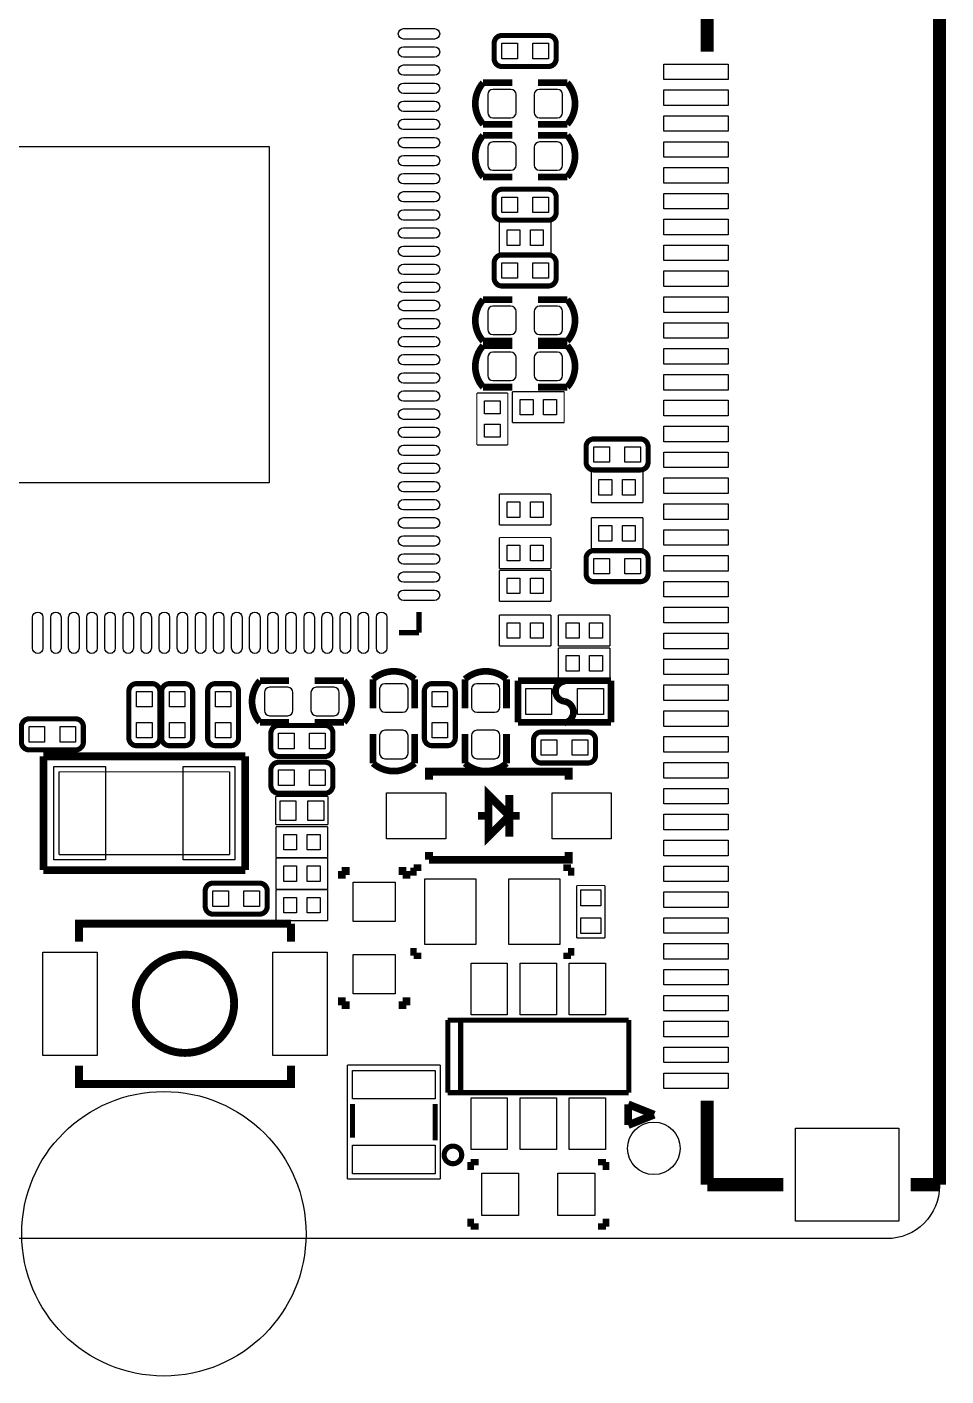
# Model space of a CAD drawing. Extents: x 269.8 to 300, y 285.8 to 329.5.
# Drawn here: x 282.21 to 299.99, y 285.79 to 311.87 of the extents above; entities that cross this region are included whole.
import ezdxf

# ---------------------------------------------------------------- set-up
doc = ezdxf.new("R2010")
doc.units = 0
for name, color, linetype in [('BG_OUTLINE', 5, 'CONTINUOUS'), ('PG_SILKSCREEN_TOP', 254, 'CONTINUOUS'), ('PIN_TOP', 12, 'CONTINUOUS')]:
    doc.layers.add(name, color=color, linetype=linetype)

msp = doc.modelspace()

# ---------------------------------------------------------------- linework, layer by layer
at = {"layer": 'BG_OUTLINE'}
msp.add_lwpolyline([(299.858938, 327.433686), (299.858938, 289.465766, -0.414214), (298.842938, 288.449766), (270.874998, 288.449766, -0.414214), (269.858998, 289.465766), (269.858998, 327.433686, -0.414214), (270.874998, 328.449686), (298.842938, 328.449686, -0.414214)], format="xyb", close=True, dxfattribs=at)
at = {"layer": 'PG_SILKSCREEN_TOP'}
for points, const_width in [([(295.365678, 311.39384), (295.365678, 312.99404)], 0.254), ([(299.858938, 289.49396), (299.858938, 312.99404)], 0.254), ([(291.0332, 309.98668), (291.59708, 309.98668)], 0.12954), ([(292.6588, 309.98668), (292.09492, 309.98668)], 0.12954), ([(291.0332, 308.97068), (291.59708, 308.97068)], 0.12954), ([(292.6588, 308.97068), (292.09492, 308.97068)], 0.12954), ([(291.34562, 307.49748), (291.34562, 308.09692)], 0.0254), ([(291.34562, 308.09692), (292.34638, 308.09692)], 0.0254), ([(292.34638, 308.09692), (292.34638, 307.49748)], 0.0254), ([(292.34638, 307.49748), (291.34562, 307.49748)], 0.0254), ([(291.0332, 305.79568), (291.59708, 305.79568)], 0.12954), ([(292.6588, 305.79568), (292.09492, 305.79568)], 0.12954), ([(290.91128, 303.79162), (290.91128, 304.792634)], 0.0254), ([(290.91128, 304.792634), (291.51072, 304.792634)], 0.0254), ([(291.0332, 304.90668), (291.59708, 304.90668)], 0.12954), ([(291.51072, 304.792634), (291.51072, 303.79162)], 0.0254), ([(291.59962, 304.820066), (292.60038, 304.820066)], 0.0254), ([(291.59962, 304.221134), (291.59962, 304.820066)], 0.0254), ([(292.6588, 304.90668), (292.094666, 304.90668)], 0.12954), ([(292.60038, 304.820066), (292.60038, 304.221134)], 0.0254), ([(292.60038, 304.221134), (291.59962, 304.221134)], 0.0254), ([(291.51072, 303.79162), (290.91128, 303.79162)], 0.0254), ([(293.12362, 302.67148), (293.12362, 303.27092)], 0.0254), ([(293.12362, 303.27092), (294.12438, 303.27092)], 0.0254), ([(294.12438, 303.27092), (294.12438, 302.67148)], 0.0254), ([(291.34562, 302.83912), (292.34638, 302.83912)], 0.0254), ([(291.34562, 302.23968), (291.34562, 302.83912)], 0.0254), ([(292.34638, 302.83912), (292.34638, 302.23968)], 0.0254), ([(294.12438, 302.67148), (293.12362, 302.67148)], 0.0254), ([(292.34638, 302.23968), (291.34562, 302.23968)], 0.0254), ([(293.12362, 301.78248), (293.12362, 302.38192)], 0.0254), ([(293.12362, 302.38192), (294.12438, 302.38192)], 0.0254), ([(294.12438, 302.38192), (294.12438, 301.78248)], 0.0254), ([(291.34562, 302.00092), (292.34638, 302.00092)], 0.0254), ([(291.34562, 301.40148), (291.34562, 302.00092)], 0.0254), ([(292.34638, 302.00092), (292.34638, 301.40148)], 0.0254), ([(294.12438, 301.78248), (293.12362, 301.78248)], 0.0254), ([(292.34638, 301.40148), (291.34562, 301.40148)], 0.0254), ([(291.34562, 301.36592), (292.34638, 301.36592)], 0.0254), ([(291.34562, 300.76648), (291.34562, 301.36592)], 0.0254), ([(292.34638, 301.36592), (292.34638, 300.76648)], 0.0254), ([(292.34638, 300.76648), (291.34562, 300.76648)], 0.0254), ([(289.79241, 300.16069), (289.79241, 300.55947)], 0.09906), ([(291.34562, 300.50232), (292.34638, 300.50232)], 0.0254), ([(291.34562, 299.90288), (291.34562, 300.50232)], 0.0254), ([(292.34638, 300.50232), (292.34638, 299.90288)], 0.0254), ([(292.48862, 299.90288), (292.48862, 300.50232)], 0.0254), ([(292.48862, 300.50232), (293.48938, 300.50232)], 0.0254), ([(293.48938, 300.50232), (293.48938, 299.90288)], 0.0254), ([(289.40379, 300.16069), (289.79241, 300.16069)], 0.09906), ([(292.34638, 299.90288), (291.34562, 299.90288)], 0.0254), ([(293.48938, 299.90288), (292.48862, 299.90288)], 0.0254), ([(292.48862, 299.26788), (292.48862, 299.86732)], 0.0254), ([(292.48862, 299.86732), (293.48938, 299.86732)], 0.0254), ([(293.48938, 299.86732), (293.48938, 299.26788)], 0.0254), ([(288.90468, 299.2628), (288.90468, 298.69892)], 0.12954), ([(290.68268, 299.2628), (290.68268, 298.69892)], 0.12954), ([(286.7152, 299.23232), (287.27908, 299.23232)], 0.12954), ([(288.3408, 299.23232), (287.77692, 299.23232)], 0.12954), ([(293.50716, 299.23232), (291.70884, 299.23232)], 0.127), ([(291.70884, 299.23232), (291.70884, 298.42968)], 0.127), ([(293.48938, 299.26788), (292.48862, 299.26788)], 0.0254), ([(293.50716, 298.42968), (293.50716, 299.23232)], 0.127), ([(291.70884, 298.42968), (293.50716, 298.42968)], 0.127), ([(288.90468, 297.6372), (288.90468, 298.20108)], 0.12954), ([(290.68268, 297.6372), (290.68268, 298.20108)], 0.12954), ([(282.52928, 295.57218), (282.52928, 297.77182)], 0.14986), ([(282.52928, 297.77182), (286.43072, 297.77182)], 0.14986), ([(286.43072, 297.77182), (286.43072, 295.57218)], 0.14986), ([(292.68928, 297.32351), (292.68928, 297.47337), (289.98672, 297.47337), (289.98672, 297.32351)], 0.1524), ([(282.829, 295.8719), (282.829, 297.4721)], 0.0254), ([(282.829, 297.4721), (286.131, 297.4721)], 0.0254), ([(286.131, 297.4721), (286.131, 295.8719)], 0.0254), ([(287.02, 296.99712), (288.03346, 296.99712)], 0.0254), ([(287.02, 296.44848), (287.02, 296.99712)], 0.0254), ([(288.03346, 296.99712), (288.03346, 296.44848)], 0.0254), ([(291.53866, 296.62247), (291.13734, 297.02379), (291.13734, 296.22115), (291.53866, 296.62247)], 0.1524), ([(291.53866, 297.02379), (291.53866, 296.22115)], 0.1524), ([(288.03346, 296.44848), (287.02, 296.44848)], 0.0254), ([(290.93668, 296.62247), (291.13734, 296.62247)], 0.1524), ([(291.53866, 296.62247), (291.73932, 296.62247)], 0.1524), ([(287.02762, 296.41292), (288.02838, 296.41292)], 0.0254), ([(287.02762, 295.81348), (287.02762, 296.41292)], 0.0254), ([(288.02838, 296.41292), (288.02838, 295.81348)], 0.0254), ([(289.98672, 295.77157), (292.68928, 295.77157), (292.68928, 295.92143)], 0.1524), ([(289.98672, 295.92143), (289.98672, 295.77157)], 0.1524), ([(286.131, 295.8719), (282.829, 295.8719)], 0.0254), ([(288.02838, 295.81348), (287.02762, 295.81348)], 0.0254), ([(287.02762, 295.20388), (287.02762, 295.80332)], 0.0254), ([(287.02762, 295.80332), (288.02838, 295.80332)], 0.0254), ([(288.02838, 295.80332), (288.02838, 295.20388)], 0.0254), ([(289.687, 295.4655), (289.687, 295.6179)], 0.127), ([(289.687, 295.6179), (289.8394, 295.6179)], 0.127), ([(292.5826, 295.6179), (292.735, 295.6179)], 0.127), ([(292.735, 295.6179), (292.735, 295.4655)], 0.127), ([(286.43072, 295.57218), (282.52928, 295.57218)], 0.14986), ([(288.30016, 295.55694), (288.45256, 295.55694)], 0.1524), ([(288.30016, 295.40454), (288.30016, 295.55694)], 0.1524), ([(289.54984, 295.55694), (289.39744, 295.55694)], 0.1524), ([(289.54984, 295.40454), (289.54984, 295.55694)], 0.1524), ([(288.02838, 295.20388), (287.02762, 295.20388)], 0.0254), ([(287.02762, 294.59428), (287.02762, 295.19372)], 0.0254), ([(287.02762, 295.19372), (288.02838, 295.19372)], 0.0254), ([(288.02838, 295.19372), (288.02838, 294.59428)], 0.0254), ([(292.84168, 295.275), (293.39032, 295.275)], 0.0254), ([(292.84168, 294.26154), (292.84168, 295.275)], 0.0254), ([(293.39032, 295.275), (293.39032, 294.26154)], 0.0254), ([(287.31718, 294.5384), (283.21762, 294.5384), (283.21762, 294.18788)], 0.1524), ([(288.02838, 294.59428), (287.02762, 294.59428)], 0.0254), ([(287.31718, 294.18788), (287.31718, 294.5384)], 0.1524), ([(289.687, 293.9161), (289.687, 294.0685)], 0.127), ([(292.735, 294.0685), (292.735, 293.9161)], 0.127), ([(293.39032, 294.26154), (292.84168, 294.26154)], 0.0254), ([(289.8394, 293.9161), (289.687, 293.9161)], 0.127), ([(292.735, 293.9161), (292.5826, 293.9161)], 0.127), ([(288.30016, 293.11346), (288.30016, 292.96106)], 0.1524), ([(289.54984, 293.11346), (289.54984, 292.96106)], 0.1524), ([(288.30016, 292.96106), (288.45256, 292.96106)], 0.1524), ([(289.54984, 292.96106), (289.39744, 292.96106)], 0.1524), ([(293.85006, 292.67404), (290.34994, 292.67404)], 0.09906), ([(290.34994, 292.67404), (290.34994, 291.27196)], 0.09906), ([(290.59886, 292.67404), (290.59886, 291.27196)], 0.09906), ([(293.85006, 291.27196), (293.85006, 292.67404)], 0.09906), ([(283.21762, 291.79012), (283.21762, 291.4396), (287.31718, 291.4396), (287.31718, 291.79012)], 0.1524), ([(288.40684, 291.80282), (290.20516, 291.80282)], 0.0254), ([(288.40684, 289.60318), (288.40684, 291.80282)], 0.0254), ([(290.20516, 291.80282), (290.20516, 289.60318)], 0.0254), ([(290.34994, 291.27196), (293.85006, 291.27196)], 0.09906), ([(295.365678, 289.49396), (295.365678, 291.11956)], 0.254), ([(288.5059, 290.40328), (288.5059, 291.05352)], 0.09906), ([(290.1061, 291.05352), (290.1061, 290.35248)], 0.09906), ([(293.839138, 291.0459), (293.839138, 290.64458)], 0.14986), ([(293.839138, 291.0459), (294.339518, 290.84524)], 0.14986), ([(294.339518, 290.84524), (293.839138, 290.64458)], 0.14986), ([(290.7919, 289.9283), (290.7919, 289.7759)], 0.127), ([(290.9443, 289.9283), (290.7919, 289.9283)], 0.127), ([(293.2557, 289.9283), (293.4081, 289.9283)], 0.127), ([(293.4081, 289.9283), (293.4081, 289.7759)], 0.127), ([(290.20516, 289.60318), (288.40684, 289.60318)], 0.0254), ([(296.838878, 289.49396), (295.370758, 289.49396)], 0.254), ([(299.858938, 289.49396), (299.300138, 289.49396)], 0.254), ([(290.7919, 288.6837), (290.7919, 288.8361)], 0.127), ([(293.4081, 288.6837), (293.4081, 288.8361)], 0.127), ([(290.9443, 288.6837), (290.7919, 288.6837)], 0.127), ([(293.2557, 288.6837), (293.4081, 288.6837)], 0.127)]:
    msp.add_lwpolyline(points, dxfattribs=dict(at, const_width=const_width))
for points, const_width in [([(291.39642, 311.10428), (292.29558, 311.10428, 0.414722), (292.44544, 311.25414), (292.44544, 311.55386, 0.414852), (292.29558, 311.70372), (291.39642, 311.70372, 0.414773), (291.24656, 311.55386), (291.24656, 311.25414, 0.41467), (291.39642, 311.10428)], 0.09906), ([(291.59708, 310.78932), (291.0332, 310.78932, 0.378854), (291.0332, 309.98668)], 0.12954), ([(292.09492, 310.78932), (292.6588, 310.78932, -0.378835), (292.6588, 309.98668)], 0.12954), ([(291.59708, 309.77332), (291.0332, 309.77332, 0.37886), (291.0332, 308.97068)], 0.12954), ([(292.09492, 309.77332), (292.6588, 309.77332, -0.37883), (292.6588, 308.97068)], 0.12954), ([(291.39642, 308.13248), (292.29558, 308.13248, 0.414748), (292.44544, 308.28234), (292.44544, 308.58206, 0.414971), (292.29558, 308.73192), (291.39642, 308.73192, 0.414748), (291.24656, 308.58206), (291.24656, 308.28234, 0.41465), (291.39642, 308.13248)], 0.09906), ([(291.39642, 306.86248), (292.29558, 306.86248, 0.414806), (292.44544, 307.01234), (292.44544, 307.31206, 0.414785), (292.29558, 307.46192), (291.39642, 307.46192, 0.414742), (291.24656, 307.31206), (291.24656, 307.01234, 0.414763), (291.39642, 306.86248)], 0.09906), ([(291.59708, 306.59832), (291.0332, 306.59832, 0.378835), (291.0332, 305.79568)], 0.12954), ([(292.09492, 306.59832), (292.6588, 306.59832, -0.378855), (292.6588, 305.79568)], 0.12954), ([(291.59708, 305.709574), (291.0332, 305.709574, 0.379011), (291.0332, 304.90668)], 0.12954), ([(292.094666, 305.709574), (292.6588, 305.709574, -0.378867), (292.6588, 304.90668)], 0.12954), ([(293.17442, 303.30648), (294.07358, 303.30648, 0.414761), (294.22344, 303.45634), (294.22344, 303.75606, 0.414761), (294.07358, 303.90592), (293.17442, 303.90592, 0.414761), (293.02456, 303.75606), (293.02456, 303.45634, 0.414761), (293.17442, 303.30648)], 0.09906), ([(293.17442, 301.14748), (294.07358, 301.14748, 0.414761), (294.22344, 301.29734), (294.22344, 301.59706, 0.414761), (294.07358, 301.74692), (293.17442, 301.74692, 0.414761), (293.02456, 301.59706), (293.02456, 301.29734, 0.414761), (293.17442, 301.14748)], 0.09906), ([(289.70732, 298.69892), (289.70732, 299.2628, 0.378858), (288.90468, 299.2628)], 0.12954), ([(291.48532, 298.69892), (291.48532, 299.2628, 0.378872), (290.68268, 299.2628)], 0.12954), ([(284.18028, 299.02658), (284.18028, 298.12742, 0.414679), (284.33014, 297.97756), (284.62986, 297.97756, 0.414794), (284.77972, 298.12742), (284.77972, 299.02658, 0.414801), (284.62986, 299.17644), (284.33014, 299.17644, 0.414728), (284.18028, 299.02658)], 0.09906), ([(284.81528, 299.02658), (284.81528, 298.12742, 0.414691), (284.96514, 297.97756), (285.26486, 297.97756, 0.414799), (285.41472, 298.12742), (285.41472, 299.02658, 0.414831), (285.26486, 299.17644), (284.96514, 299.17644, 0.414723), (284.81528, 299.02658)], 0.09906), ([(286.30372, 298.12742), (286.30372, 299.02658, 0.414669), (286.15386, 299.17644), (285.85414, 299.17644, 0.41477), (285.70428, 299.02658), (285.70428, 298.12742, 0.414853), (285.85414, 297.97756), (286.15386, 297.97756, 0.414726), (286.30372, 298.12742)], 0.09906), ([(287.27908, 298.42968), (286.7152, 298.42968, -0.378832), (286.7152, 299.23232)], 0.12954), ([(287.77692, 298.42968), (288.3408, 298.42968, 0.378857), (288.3408, 299.23232)], 0.12954), ([(289.89528, 299.02658), (289.89528, 298.12742, 0.414582), (290.04514, 297.977814), (290.34486, 297.977814, 0.414594), (290.49472, 298.12742), (290.49472, 299.02658, 0.414801), (290.34486, 299.17644), (290.04514, 299.17644, 0.414789), (289.89528, 299.02658)], 0.09906), ([(292.61816, 299.22216, 0.922533), (292.608, 298.83354)], 0.127), ([(292.608, 298.83354, -0.82647), (292.608, 298.41952)], 0.127), ([(283.15158, 298.49572), (282.25242, 298.49572, 0.414697), (282.10256, 298.34586), (282.10256, 298.04614, 0.414795), (282.25242, 297.89628), (283.15158, 297.89628, 0.414772), (283.30144, 298.04614), (283.30144, 298.34586, 0.414727), (283.15158, 298.49572)], 0.09906), ([(287.97758, 298.36872), (287.07842, 298.36872, 0.414724), (286.92856, 298.21886), (286.92856, 297.91914, 0.414824), (287.07842, 297.76928), (287.97758, 297.76928, 0.414798), (288.12744, 297.91914), (288.12744, 298.21886, 0.414698), (287.97758, 298.36872)], 0.09906), ([(293.05758, 298.24172), (292.15842, 298.24172, 0.41474), (292.00856, 298.09186), (292.00856, 297.79214, 0.414882), (292.15842, 297.64228), (293.05758, 297.64228, 0.414591), (293.207186, 297.79214), (293.20744, 298.09186, 0.41464), (293.05758, 298.24172)], 0.09906), ([(289.70732, 298.20108), (289.70732, 297.6372, -0.378831), (288.90468, 297.6372)], 0.12954), ([(291.48532, 298.20108), (291.48532, 297.6372, -0.378815), (290.68268, 297.6372)], 0.12954), ([(287.97758, 297.65752), (287.07842, 297.65752, 0.414771), (286.92856, 297.50766), (286.92856, 297.20794, 0.41463), (287.07842, 297.05808), (287.97758, 297.05808, 0.414698), (288.12744, 297.20794), (288.12744, 297.50766, 0.414892), (287.97758, 297.65752)], 0.09906), ([(286.70758, 295.32072), (285.80842, 295.32072, 0.414679), (285.65856, 295.17086), (285.65856, 294.87114, 0.414804), (285.80842, 294.72128), (286.70758, 294.72128, 0.41479), (286.85744, 294.87114), (286.85744, 295.17086, 0.414718), (286.70758, 295.32072)], 0.09906), ([(286.21736, 292.989, 1.000001), (284.31744, 292.989, 0.999999), (286.21736, 292.989)], 0.1524), ([(290.61918, 290.068, 1), (290.27882, 290.068, 1), (290.61918, 290.068)], 0.09906)]:
    msp.add_lwpolyline(points, format="xyb", dxfattribs=dict(at, const_width=const_width))
at = {"layer": 'PIN_TOP'}
for points in [[(289.49269, 311.8358), (290.09213, 311.8358, -1), (290.09213, 311.63514), (289.49269, 311.63514, -1)], [(289.49269, 311.48528), (290.09213, 311.48528, -1), (290.09213, 311.28462), (289.49269, 311.28462, -1)], [(289.49269, 311.13476), (290.09213, 311.13476, -1), (290.09213, 310.9341), (289.49269, 310.9341, -1)], [(289.49269, 310.78424), (290.09213, 310.78424, -1), (290.09213, 310.58358), (289.49269, 310.58358, -1)], [(291.67074, 310.21274), (291.67074, 310.56326, 0.412716), (291.57168, 310.66232), (291.22116, 310.66232, 0.412716), (291.1221, 310.56326), (291.1221, 310.21274, 0.412716), (291.22116, 310.11368), (291.57168, 310.11368, 0.412716)], [(292.5699, 310.21274), (292.5699, 310.56326, 0.412716), (292.47084, 310.66232), (292.12032, 310.66232, 0.412716), (292.02126, 310.56326), (292.02126, 310.21274, 0.412716), (292.12032, 310.11368), (292.47084, 310.11368, 0.412716)], [(289.49269, 310.43626), (290.09213, 310.43626, -1), (290.09213, 310.2356), (289.49269, 310.2356, -1)], [(289.49269, 310.08574), (290.09213, 310.08574, -1), (290.09213, 309.88508), (289.49269, 309.88508, -1)], [(289.49269, 309.73522), (290.09213, 309.73522, -1), (290.09213, 309.53456), (289.49269, 309.53456, -1)], [(291.67074, 309.19674), (291.67074, 309.54726, 0.412716), (291.57168, 309.64632), (291.22116, 309.64632, 0.412716), (291.1221, 309.54726), (291.1221, 309.19674, 0.412716), (291.22116, 309.09768), (291.57168, 309.09768, 0.412716)], [(292.5699, 309.19674), (292.5699, 309.54726, 0.412716), (292.47084, 309.64632), (292.12032, 309.64632, 0.412716), (292.02126, 309.54726), (292.02126, 309.19674, 0.412716), (292.12032, 309.09768), (292.47084, 309.09768, 0.412716)], [(289.49269, 309.3847), (290.09213, 309.3847, -1), (290.09213, 309.18404), (289.49269, 309.18404, -1)], [(289.49269, 309.03672), (290.09213, 309.03672, -1), (290.09213, 308.83606), (289.49269, 308.83606, -1)], [(289.49269, 308.6862), (290.09213, 308.6862, -1), (290.09213, 308.48554), (289.49269, 308.48554, -1)], [(289.49269, 308.33568), (290.09213, 308.33568, -1), (290.09213, 308.13502), (289.49269, 308.13502, -1)], [(289.49269, 307.98516), (290.09213, 307.98516, -1), (290.09213, 307.7845), (289.49269, 307.7845, -1)], [(289.49269, 307.63464), (290.09213, 307.63464, -1), (290.09213, 307.43398), (289.49269, 307.43398, -1)], [(289.49269, 307.28412), (290.09213, 307.28412, -1), (290.09213, 307.08346), (289.49269, 307.08346, -1)], [(289.49269, 306.93614), (290.09213, 306.93614, -1), (290.09213, 306.73548), (289.49269, 306.73548, -1)], [(289.49269, 306.58562), (290.09213, 306.58562, -1), (290.09213, 306.38496), (289.49269, 306.38496, -1)], [(291.67074, 306.02174), (291.67074, 306.37226, 0.412716), (291.57168, 306.47132), (291.22116, 306.47132, 0.412716), (291.1221, 306.37226), (291.1221, 306.02174, 0.412716), (291.22116, 305.92268), (291.57168, 305.92268, 0.412716)], [(292.5699, 306.02174), (292.5699, 306.37226, 0.412716), (292.47084, 306.47132), (292.12032, 306.47132, 0.412716), (292.02126, 306.37226), (292.02126, 306.02174, 0.412716), (292.12032, 305.92268), (292.47084, 305.92268, 0.412716)], [(289.49269, 306.2351), (290.09213, 306.2351, -1), (290.09213, 306.03444), (289.49269, 306.03444, -1)], [(289.49269, 305.88458), (290.09213, 305.88458, -1), (290.09213, 305.68392), (289.49269, 305.68392, -1)], [(289.49269, 305.5366), (290.09213, 305.5366, -1), (290.09213, 305.33594), (289.49269, 305.33594, -1)], [(291.67074, 305.13274), (291.67074, 305.48326, 0.412716), (291.57168, 305.58232), (291.22116, 305.58232, 0.412716), (291.1221, 305.48326), (291.1221, 305.13274, 0.412716), (291.22116, 305.03368), (291.57168, 305.03368, 0.412716)], [(292.5699, 305.13274), (292.5699, 305.48326, 0.412716), (292.47084, 305.58232), (292.12032, 305.58232, 0.412716), (292.02126, 305.48326), (292.02126, 305.13274, 0.412716), (292.12032, 305.03368), (292.47084, 305.03368, 0.412716)], [(289.49269, 305.18608), (290.09213, 305.18608, -1), (290.09213, 304.98542), (289.49269, 304.98542, -1)], [(289.49269, 304.83556), (290.09213, 304.83556, -1), (290.09213, 304.6349), (289.49269, 304.6349, -1)], [(289.49269, 304.48504), (290.09213, 304.48504, -1), (290.09213, 304.28438), (289.49269, 304.28438, -1)], [(289.49269, 304.13452), (290.09213, 304.13452, -1), (290.09213, 303.93386), (289.49269, 303.93386, -1)], [(289.49269, 303.784), (290.09213, 303.784, -1), (290.09213, 303.58334), (289.49269, 303.58334, -1)], [(289.49269, 303.43602), (290.09213, 303.43602, -1), (290.09213, 303.23536), (289.49269, 303.23536, -1)], [(289.49269, 303.0855), (290.09213, 303.0855, -1), (290.09213, 302.88484), (289.49269, 302.88484, -1)], [(289.49269, 302.73498), (290.09213, 302.73498, -1), (290.09213, 302.53432), (289.49269, 302.53432, -1)], [(289.49269, 302.38446), (290.09213, 302.38446, -1), (290.09213, 302.1838), (289.49269, 302.1838, -1)], [(289.49269, 302.03648), (290.09213, 302.03648, -1), (290.09213, 301.83582), (289.49269, 301.83582, -1)], [(289.49269, 301.68596), (290.09213, 301.68596, -1), (290.09213, 301.4853), (289.49269, 301.4853, -1)], [(289.49269, 301.33544), (290.09213, 301.33544, -1), (290.09213, 301.13478), (289.49269, 301.13478, -1)], [(289.49269, 300.98492), (290.09213, 300.98492, -1), (290.09213, 300.78426), (289.49269, 300.78426, -1)], [(282.51912, 300.46041), (282.51912, 299.86097, -1), (282.31846, 299.86097), (282.31846, 300.46041, -1)], [(282.86964, 300.46041), (282.86964, 299.86097, -1), (282.66898, 299.86097), (282.66898, 300.46041, -1)], [(283.21762, 300.46041), (283.21762, 299.86097, -1), (283.01696, 299.86097), (283.01696, 300.46041, -1)], [(283.56814, 300.46041), (283.56814, 299.86097, -1), (283.36748, 299.86097), (283.36748, 300.46041, -1)], [(283.91866, 300.46041), (283.91866, 299.86097, -1), (283.718, 299.86097), (283.718, 300.46041, -1)], [(284.26918, 300.46041), (284.26918, 299.86097, -1), (284.06852, 299.86097), (284.06852, 300.46041, -1)], [(284.61716, 300.46041), (284.61716, 299.86097, -1), (284.4165, 299.86097), (284.4165, 300.46041, -1)], [(284.96768, 300.46041), (284.96768, 299.86097, -1), (284.76702, 299.86097), (284.76702, 300.46041, -1)], [(285.3182, 300.46041), (285.3182, 299.86097, -1), (285.11754, 299.86097), (285.11754, 300.46041, -1)], [(285.66872, 300.46041), (285.66872, 299.86097, -1), (285.46806, 299.86097), (285.46806, 300.46041, -1)], [(286.01924, 300.46041), (286.01924, 299.86097, -1), (285.81858, 299.86097), (285.81858, 300.46041, -1)], [(286.36976, 300.46041), (286.36976, 299.86097, -1), (286.1691, 299.86097), (286.1691, 300.46041, -1)], [(286.71774, 300.46041), (286.71774, 299.86097, -1), (286.51708, 299.86097), (286.51708, 300.46041, -1)], [(287.06826, 300.46041), (287.06826, 299.86097, -1), (286.8676, 299.86097), (286.8676, 300.46041, -1)], [(287.41878, 300.46041), (287.41878, 299.86097, -1), (287.21812, 299.86097), (287.21812, 300.46041, -1)], [(287.7693, 300.46041), (287.7693, 299.86097, -1), (287.56864, 299.86097), (287.56864, 300.46041, -1)], [(288.11728, 300.46041), (288.11728, 299.86097, -1), (287.91662, 299.86097), (287.91662, 300.46041, -1)], [(288.4678, 300.46041), (288.4678, 299.86097, -1), (288.26714, 299.86097), (288.26714, 300.46041, -1)], [(288.81832, 300.46041), (288.81832, 299.86097, -1), (288.61766, 299.86097), (288.61766, 300.46041, -1)], [(289.16884, 300.46041), (289.16884, 299.86097, -1), (288.96818, 299.86097), (288.96818, 300.46041, -1)], [(286.8041, 299.00626), (286.8041, 298.65574, 0.412716), (286.90316, 298.55668), (287.25368, 298.55668, 0.412716), (287.35274, 298.65574), (287.35274, 299.00626, 0.412716), (287.25368, 299.10532), (286.90316, 299.10532, 0.412716)], [(287.70326, 299.00626), (287.70326, 298.65574, 0.412716), (287.80232, 298.55668), (288.15284, 298.55668, 0.412716), (288.2519, 298.65574), (288.2519, 299.00626, 0.412716), (288.15284, 299.10532), (287.80232, 299.10532, 0.412716)], [(289.13074, 298.62526), (289.48126, 298.62526, 0.412716), (289.58032, 298.72432), (289.58032, 299.07484, 0.412716), (289.48126, 299.1739), (289.13074, 299.1739, 0.412716), (289.03168, 299.07484), (289.03168, 298.72432, 0.412716)], [(290.90874, 298.62526), (291.25926, 298.62526, 0.412716), (291.35832, 298.72432), (291.35832, 299.07484, 0.412716), (291.25926, 299.1739), (290.90874, 299.1739, 0.412716), (290.80968, 299.07484), (290.80968, 298.72432, 0.412716)], [(289.13074, 297.7261), (289.48126, 297.7261, 0.412716), (289.58032, 297.82516), (289.58032, 298.17568, 0.412716), (289.48126, 298.27474), (289.13074, 298.27474, 0.412716), (289.03168, 298.17568), (289.03168, 297.82516, 0.412716)], [(290.90874, 297.7261), (291.25926, 297.7261, 0.412716), (291.35832, 297.82516), (291.35832, 298.17568, 0.412716), (291.25926, 298.27474), (290.90874, 298.27474, 0.412716), (290.80968, 298.17568), (290.80968, 297.82516, 0.412716)]]:
    msp.add_lwpolyline(points, format="xyb", close=True, dxfattribs=at)
for points in [[(291.39642, 311.25414), (291.39642, 311.55386), (291.69614, 311.55386), (291.69614, 311.25414)], [(291.99586, 311.25414), (291.99586, 311.55386), (292.29558, 311.55386), (292.29558, 311.25414)], [(295.774618, 310.85282), (294.524938, 310.85282), (294.524938, 311.15254), (295.774618, 311.15254)], [(295.774618, 310.35244), (294.524938, 310.35244), (294.524938, 310.65216), (295.774618, 310.65216)], [(295.774618, 309.85206), (294.524938, 309.85206), (294.524938, 310.15178), (295.774618, 310.15178)], [(286.893, 303.0601), (280.39314, 303.0601), (280.39314, 309.55996), (286.893, 309.55996)], [(295.774618, 309.35168), (294.524938, 309.35168), (294.524938, 309.6514), (295.774618, 309.6514)], [(295.774618, 308.8513), (294.524938, 308.8513), (294.524938, 309.15102), (295.774618, 309.15102)], [(291.39642, 308.28234), (291.39642, 308.58206), (291.69614, 308.58206), (291.69614, 308.28234)], [(291.99586, 308.28234), (291.99586, 308.58206), (292.29558, 308.58206), (292.29558, 308.28234)], [(295.774618, 308.35092), (294.524938, 308.35092), (294.524938, 308.65064), (295.774618, 308.65064)], [(291.7444, 307.94706), (291.7444, 307.64734), (291.49548, 307.64734), (291.49548, 307.94706)], [(292.19652, 307.94706), (292.19652, 307.64734), (291.9476, 307.64734), (291.9476, 307.94706)], [(295.774618, 307.85308), (294.524938, 307.85308), (294.524938, 308.1528), (295.774618, 308.1528)], [(295.774618, 307.3527), (294.524938, 307.3527), (294.524938, 307.65242), (295.774618, 307.65242)], [(291.39642, 307.01234), (291.39642, 307.31206), (291.69614, 307.31206), (291.69614, 307.01234)], [(291.99586, 307.01234), (291.99586, 307.31206), (292.29558, 307.31206), (292.29558, 307.01234)], [(295.774618, 306.85232), (294.524938, 306.85232), (294.524938, 307.15204), (295.774618, 307.15204)], [(295.774618, 306.35194), (294.524938, 306.35194), (294.524938, 306.65166), (295.774618, 306.65166)], [(295.774618, 305.85156), (294.524938, 305.85156), (294.524938, 306.15128), (295.774618, 306.15128)], [(295.774618, 305.35118), (294.524938, 305.35118), (294.524938, 305.6509), (295.774618, 305.6509)], [(295.774618, 304.8508), (294.524938, 304.8508), (294.524938, 305.15052), (295.774618, 305.15052)], [(291.06114, 304.64252), (291.36086, 304.64252), (291.36086, 304.3936), (291.06114, 304.3936)], [(291.74948, 304.37074), (291.74948, 304.67046), (291.9984, 304.67046), (291.9984, 304.37074)], [(292.2016, 304.37074), (292.2016, 304.67046), (292.45052, 304.67046), (292.45052, 304.37074)], [(295.774618, 304.35296), (294.524938, 304.35296), (294.524938, 304.65268), (295.774618, 304.65268)], [(291.06114, 304.1904), (291.36086, 304.1904), (291.36086, 303.94148), (291.06114, 303.94148)], [(295.774618, 303.85258), (294.524938, 303.85258), (294.524938, 304.1523), (295.774618, 304.1523)], [(293.17442, 303.45634), (293.17442, 303.75606), (293.47414, 303.75606), (293.47414, 303.45634)], [(293.77386, 303.45634), (293.77386, 303.75606), (294.07358, 303.75606), (294.07358, 303.45634)], [(295.774618, 303.3522), (294.524938, 303.3522), (294.524938, 303.65192), (295.774618, 303.65192)], [(293.5224, 303.12106), (293.5224, 302.82134), (293.27348, 302.82134), (293.27348, 303.12106)], [(293.97452, 303.12106), (293.97452, 302.82134), (293.7256, 302.82134), (293.7256, 303.12106)], [(295.774618, 302.85182), (294.524938, 302.85182), (294.524938, 303.15154), (295.774618, 303.15154)], [(291.49548, 302.38954), (291.49548, 302.68926), (291.7444, 302.68926), (291.7444, 302.38954)], [(291.9476, 302.38954), (291.9476, 302.68926), (292.19652, 302.68926), (292.19652, 302.38954)], [(295.774618, 302.35144), (294.524938, 302.35144), (294.524938, 302.65116), (295.774618, 302.65116)], [(293.5224, 302.23206), (293.5224, 301.93234), (293.27348, 301.93234), (293.27348, 302.23206)], [(293.97452, 302.23206), (293.97452, 301.93234), (293.7256, 301.93234), (293.7256, 302.23206)], [(295.774618, 301.85106), (294.524938, 301.85106), (294.524938, 302.15078), (295.774618, 302.15078)], [(291.49548, 301.55134), (291.49548, 301.85106), (291.7444, 301.85106), (291.7444, 301.55134)], [(291.9476, 301.55134), (291.9476, 301.85106), (292.19652, 301.85106), (292.19652, 301.55134)], [(293.17442, 301.29734), (293.17442, 301.59706), (293.47414, 301.59706), (293.47414, 301.29734)], [(293.77386, 301.29734), (293.77386, 301.59706), (294.07358, 301.59706), (294.07358, 301.29734)], [(295.774618, 301.35322), (294.524938, 301.35322), (294.524938, 301.65294), (295.774618, 301.65294)], [(291.49548, 300.91634), (291.49548, 301.21606), (291.7444, 301.21606), (291.7444, 300.91634)], [(291.9476, 300.91634), (291.9476, 301.21606), (292.19652, 301.21606), (292.19652, 300.91634)], [(295.774618, 300.85284), (294.524938, 300.85284), (294.524938, 301.15256), (295.774618, 301.15256)], [(295.774618, 300.35246), (294.524938, 300.35246), (294.524938, 300.65218), (295.774618, 300.65218)], [(291.49548, 300.05274), (291.49548, 300.35246), (291.7444, 300.35246), (291.7444, 300.05274)], [(291.9476, 300.05274), (291.9476, 300.35246), (292.19652, 300.35246), (292.19652, 300.05274)], [(292.8874, 300.35246), (292.8874, 300.05274), (292.63848, 300.05274), (292.63848, 300.35246)], [(293.33952, 300.35246), (293.33952, 300.05274), (293.0906, 300.05274), (293.0906, 300.35246)], [(295.774618, 299.85208), (294.524938, 299.85208), (294.524938, 300.1518), (295.774618, 300.1518)], [(292.8874, 299.71746), (292.8874, 299.41774), (292.63848, 299.41774), (292.63848, 299.71746)], [(293.33952, 299.71746), (293.33952, 299.41774), (293.0906, 299.41774), (293.0906, 299.71746)], [(295.774618, 299.3517), (294.524938, 299.3517), (294.524938, 299.65142), (295.774618, 299.65142)], [(292.35781, 299.08119), (292.35781, 298.58081), (291.85743, 298.58081), (291.85743, 299.08119)], [(293.35857, 299.08119), (293.35857, 298.58081), (292.85819, 298.58081), (292.85819, 299.08119)], [(295.774618, 298.85132), (294.524938, 298.85132), (294.524938, 299.15104), (295.774618, 299.15104)], [(284.33014, 299.02658), (284.62986, 299.02658), (284.62986, 298.72686), (284.33014, 298.72686)], [(284.96514, 299.02658), (285.26486, 299.02658), (285.26486, 298.72686), (284.96514, 298.72686)], [(286.15386, 298.72686), (285.85414, 298.72686), (285.85414, 299.02658), (286.15386, 299.02658)], [(290.04514, 299.02658), (290.34486, 299.02658), (290.34486, 298.72686), (290.04514, 298.72686)], [(295.774618, 298.35094), (294.524938, 298.35094), (294.524938, 298.65066), (295.774618, 298.65066)], [(282.55214, 298.34586), (282.55214, 298.04614), (282.25242, 298.04614), (282.25242, 298.34586)], [(283.15158, 298.34586), (283.15158, 298.04614), (282.85186, 298.04614), (282.85186, 298.34586)], [(284.33014, 298.42714), (284.62986, 298.42714), (284.62986, 298.12742), (284.33014, 298.12742)], [(284.96514, 298.42714), (285.26486, 298.42714), (285.26486, 298.12742), (284.96514, 298.12742)], [(286.15386, 298.12742), (285.85414, 298.12742), (285.85414, 298.42714), (286.15386, 298.42714)], [(290.04514, 298.42714), (290.34486, 298.42714), (290.34486, 298.12742), (290.04514, 298.12742)], [(287.37814, 298.21886), (287.37814, 297.91914), (287.07842, 297.91914), (287.07842, 298.21886)], [(287.97758, 298.21886), (287.97758, 297.91914), (287.67786, 297.91914), (287.67786, 298.21886)], [(292.45814, 298.09186), (292.45814, 297.79214), (292.15842, 297.79214), (292.15842, 298.09186)], [(293.05758, 298.09186), (293.05758, 297.79214), (292.75786, 297.79214), (292.75786, 298.09186)], [(295.774618, 297.8531), (294.524938, 297.8531), (294.524938, 298.15282), (295.774618, 298.15282)], [(282.72994, 295.77157), (282.72994, 297.57243), (283.7307, 297.57243), (283.7307, 295.77157)], [(285.2293, 295.77157), (285.2293, 297.57243), (286.23006, 297.57243), (286.23006, 295.77157)], [(287.37814, 297.50766), (287.37814, 297.20794), (287.07842, 297.20794), (287.07842, 297.50766)], [(287.97758, 297.50766), (287.97758, 297.20794), (287.67786, 297.20794), (287.67786, 297.50766)], [(295.774618, 297.35272), (294.524938, 297.35272), (294.524938, 297.65244), (295.774618, 297.65244)], [(289.1663, 296.17797), (289.1663, 297.06697), (290.3093, 297.06697), (290.3093, 296.17797)], [(292.3667, 296.17797), (292.3667, 297.06697), (293.5097, 297.06697), (293.5097, 296.17797)], [(295.774618, 296.85234), (294.524938, 296.85234), (294.524938, 297.15206), (295.774618, 297.15206)], [(287.41116, 296.9133), (287.41116, 296.5323), (287.10636, 296.5323), (287.10636, 296.9133)], [(287.94964, 296.9133), (287.94964, 296.5323), (287.64484, 296.5323), (287.64484, 296.9133)], [(295.774618, 296.35196), (294.524938, 296.35196), (294.524938, 296.65168), (295.774618, 296.65168)], [(287.17748, 295.96334), (287.17748, 296.26306), (287.4264, 296.26306), (287.4264, 295.96334)], [(287.6296, 295.96334), (287.6296, 296.26306), (287.87852, 296.26306), (287.87852, 295.96334)], [(295.774618, 295.85158), (294.524938, 295.85158), (294.524938, 296.1513), (295.774618, 296.1513)], [(287.4264, 295.65346), (287.4264, 295.35374), (287.17748, 295.35374), (287.17748, 295.65346)], [(287.87852, 295.65346), (287.87852, 295.35374), (287.6296, 295.35374), (287.6296, 295.65346)], [(295.774618, 295.3512), (294.524938, 295.3512), (294.524938, 295.65092), (295.774618, 295.65092)], [(286.10814, 295.17086), (286.10814, 294.87114), (285.80842, 294.87114), (285.80842, 295.17086)], [(286.70758, 295.17086), (286.70758, 294.87114), (286.40786, 294.87114), (286.40786, 295.17086)], [(288.5186, 295.3385), (289.3314, 295.3385), (289.3314, 294.5765), (288.5186, 294.5765)], [(289.9029, 294.132), (289.9029, 295.402), (290.8935, 295.402), (290.8935, 294.132)], [(291.5285, 294.132), (291.5285, 295.402), (292.5191, 295.402), (292.5191, 294.132)], [(293.3065, 294.88384), (292.9255, 294.88384), (292.9255, 295.18864), (293.3065, 295.18864)], [(287.4264, 295.04386), (287.4264, 294.74414), (287.17748, 294.74414), (287.17748, 295.04386)], [(287.87852, 295.04386), (287.87852, 294.74414), (287.6296, 294.74414), (287.6296, 295.04386)], [(295.774618, 294.85082), (294.524938, 294.85082), (294.524938, 295.15054), (295.774618, 295.15054)], [(293.3065, 294.34536), (292.9255, 294.34536), (292.9255, 294.65016), (293.3065, 294.65016)], [(295.774618, 294.35298), (294.524938, 294.35298), (294.524938, 294.6527), (295.774618, 294.6527)], [(295.774618, 293.8526), (294.524938, 293.8526), (294.524938, 294.15232), (295.774618, 294.15232)], [(283.56687, 293.98849), (283.56687, 291.98951), (282.51785, 291.98951), (282.51785, 293.98849)], [(288.01695, 293.98849), (288.01695, 291.98951), (286.96793, 291.98951), (286.96793, 293.98849)], [(288.5186, 293.9415), (289.3314, 293.9415), (289.3314, 293.1795), (288.5186, 293.1795)], [(290.79952, 292.7731), (290.79952, 293.77386), (291.50056, 293.77386), (291.50056, 292.7731)], [(291.74948, 292.7731), (291.74948, 293.77386), (292.45052, 293.77386), (292.45052, 292.7731)], [(292.69944, 292.7731), (292.69944, 293.77386), (293.40048, 293.77386), (293.40048, 292.7731)], [(295.774618, 293.35222), (294.524938, 293.35222), (294.524938, 293.65194), (295.774618, 293.65194)], [(295.774618, 292.85184), (294.524938, 292.85184), (294.524938, 293.15156), (295.774618, 293.15156)], [(295.774618, 292.35146), (294.524938, 292.35146), (294.524938, 292.65118), (295.774618, 292.65118)], [(295.774618, 291.85108), (294.524938, 291.85108), (294.524938, 292.1508), (295.774618, 292.1508)], [(288.5059, 291.70122), (290.1061, 291.70122), (290.1061, 291.15258), (288.5059, 291.15258)], [(295.774618, 291.3507), (294.524938, 291.3507), (294.524938, 291.65042), (295.774618, 291.65042)], [(290.79952, 290.17214), (290.79952, 291.1729), (291.50056, 291.1729), (291.50056, 290.17214)], [(291.74948, 290.17214), (291.74948, 291.1729), (292.45052, 291.1729), (292.45052, 290.17214)], [(292.69944, 290.17214), (292.69944, 291.1729), (293.40048, 291.1729), (293.40048, 290.17214)], [(299.070268, 288.78657), (297.071288, 288.78657), (297.071288, 290.58743), (299.070268, 290.58743)], [(288.5059, 290.25342), (290.1061, 290.25342), (290.1061, 289.70478), (288.5059, 289.70478)], [(291.0078, 288.8996), (291.0078, 289.7124), (291.719, 289.7124), (291.719, 288.8996)], [(292.481, 288.8996), (292.481, 289.7124), (293.1922, 289.7124), (293.1922, 288.8996)]]:
    msp.add_lwpolyline(points, close=True, dxfattribs=at)
for centre, radius in [((284.858968, 288.544), 2.74955), ((294.3352, 290.195), 0.508)]:
    msp.add_circle(centre, radius, dxfattribs=at)

doc.saveas('drawing.dxf')
